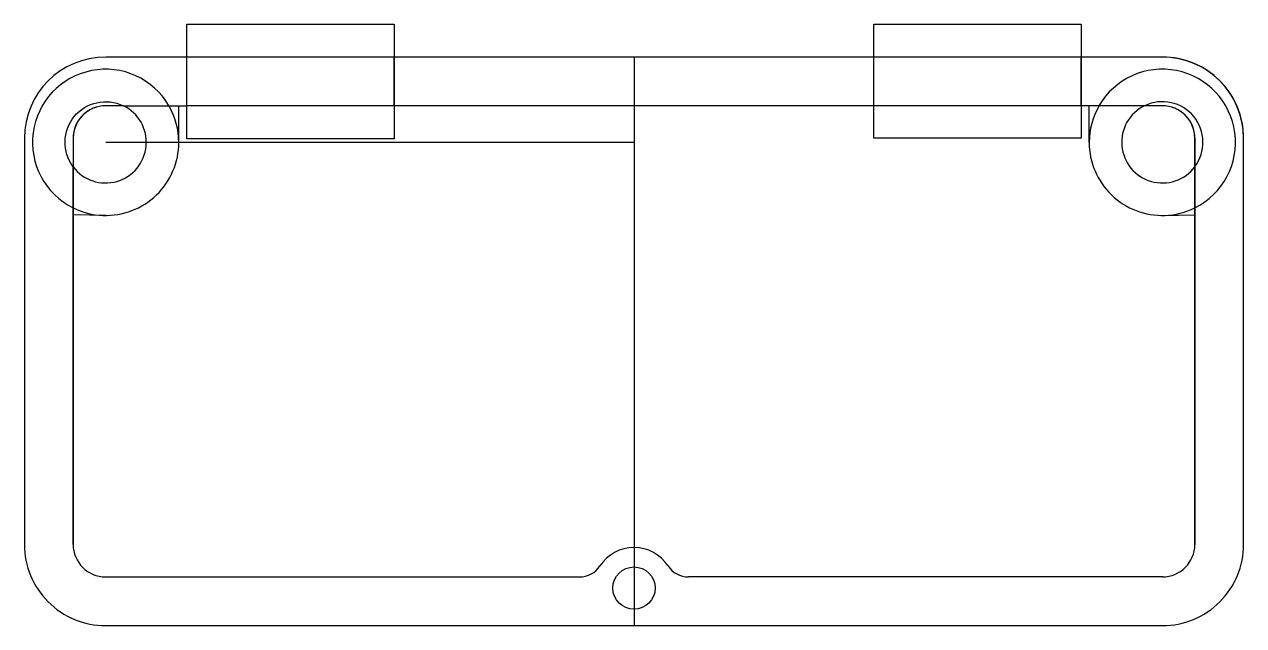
# Model space of a CAD drawing. Header units: millimetres. Extents: x 0 to 150, y 0 to 74.
import ezdxf

# ---------------------------------------------------------------- set-up
doc = ezdxf.new("R2010")
doc.units = ezdxf.units.MM
doc.layers.get('0').update_dxf_attribs({"linetype": 'CONTINUOUS'})

msp = doc.modelspace()

# ---------------------------------------------------------------- linework, layer by layer
for p, q in [((20, 64), (20, 70)), ((45.5, 64), (45.5, 70)), ((75, 70), (75, 0)), ((75, 70), (75, 59.5)), ((104.5, 64), (104.5, 70)), ((130, 64), (130, 70)), ((17.79, 64), (20, 64)), ((19, 59.5), (19, 64)), ((45.5, 64), (20, 64)), ((104.5, 64), (45.5, 64)), ((130, 64), (104.5, 64)), ((140, 64), (130, 64)), ((131, 59.5), (131, 64)), ((6, 60), (6, 59.19)), ((144, 10), (144, 60)), ((144, 60), (144, 59.19)), ((6, 59.19), (6, 58.22)), ((74, 59.5), (10, 59.5)), ((75, 59.5), (74, 59.5)), ((144, 59.19), (144, 58.22)), ((6, 58.22), (6, 10)), ((144, 58.22), (144, 10)), ((6, 10), (6, 51.44)), ((10.01, 50.5), (6, 50.57)), ((139.99, 50.5), (144, 50.57)), ((10, 6), (68.3, 6)), ((140, 6), (81.7, 6)), ((140, 6), (81.7, 6)), ((10, 6), (68.3, 6))]:
    msp.add_line(p, q)
for points in [[(45.5, 59.94), (20, 59.94), (20, 74.03), (45.5, 74.03)], [(130, 60.01), (104.5, 60.01), (104.5, 74.03), (130, 74.03)]]:
    msp.add_lwpolyline(points, close=True)
for points in [[(10, 0), (140, 0, 0.414214), (150, 10), (150, 60, 0.414214), (140, 70), (130, 70), (104.5, 70), (45.5, 70), (20, 70), (10, 70, 0.41421), (0, 60), (0, 10, 0.414214)], [(12.18, 64), (17.79, 64, 1.346651), (6, 51.44), (6, 56.5, 1.27178)], [(10, 64, 0.414214), (6, 60), (6, 56.5, -0.7863), (12.18, 64)], [(144, 56.5, 0.7863), (137.82, 64, 1.27178)], [(140.33, 50.51, 0.106294), (144, 51.44), (144, 56.5), (144, 60, 0.414214), (140, 64), (137.82, 64), (132.21, 64, 0.131652), (131, 59.5, 0.425083)]]:
    msp.add_lwpolyline(points, format="xyb", close=True)
msp.add_circle((75, 4.62), 2.6)
for centre, radius, start, end in [((140, 60), 10, 0, 89.9993), ((140, 59.5), 9, -63.6122, 150), ((10, 60), 4, 131.3162, 180), ((10, 60), 4, 106.4934, 131.3162), ((10, 59.5), 9, 0, 30), ((140, 60), 4, 48.6838, 73.5066), ((140, 60), 4, 0, 48.6838), ((10, 59.5), 9, -92.1181, 0), ((10, 59.5), 9, 243.6122, 267.8819), ((10, 10), 4, 180, 270), ((10, 10), 4, 180, 270), ((75, 4.62), 5, 33.1602, 146.8398), ((75, 4.62), 5, 33.1602, 146.8398), ((140, 10), 4, -90, 0), ((140, 10), 4, -90, 0), ((68.3, 9), 3, 270, 326.8398), ((68.3, 9), 3, 270, 326.8398), ((81.7, 9), 3, 213.1602, 270), ((81.7, 9), 3, 213.1602, 270)]:
    msp.add_arc(centre, radius, start, end)

doc.saveas('drawing.dxf')
